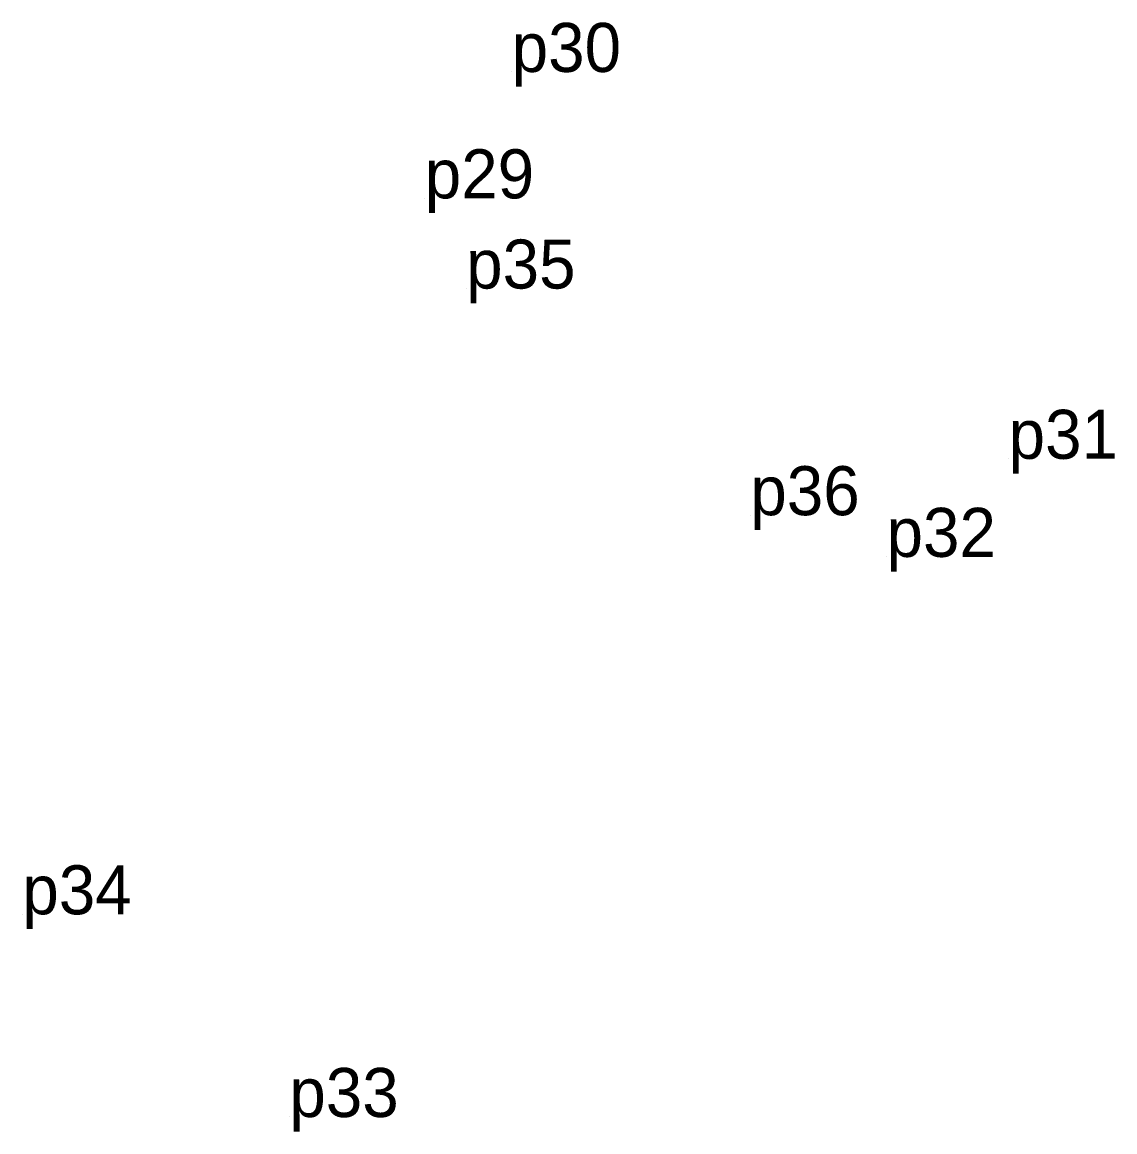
# Model space of a CAD drawing. Extents: x 536455 to 552087, y 1837743 to 1853843.
# Drawn here: x 551621.19 to 551661.29, y 1840951.71 to 1840992.44 of the extents above; entities that cross this region are included whole.
import ezdxf

# ---------------------------------------------------------------- set-up
doc = ezdxf.new("R2010")
doc.units = 0
doc.layers.add('MocDinhThua', color=7, linetype='Continuous')
doc.layers.add('TenChuLanCan', color=7, linetype='Continuous')

msp = doc.modelspace()

# ---------------------------------------------------------------- linework, layer by layer
at = {"layer": 'MocDinhThua'}
for p, q in [((551639.153, 1840990.611), (551639.153, 1840990.611)), ((551639.153, 1840990.611), (551639.153, 1840990.611)), ((551639.153, 1840990.611), (551639.153, 1840990.611)), ((551635.964, 1840985.974), (551635.964, 1840985.974)), ((551635.964, 1840985.974), (551635.964, 1840985.974)), ((551635.964, 1840985.974), (551635.964, 1840985.974)), ((551637.483, 1840982.664), (551637.483, 1840982.664)), ((551637.483, 1840982.664), (551637.483, 1840982.664)), ((551637.483, 1840982.664), (551637.483, 1840982.664)), ((551657.392, 1840976.414), (551657.392, 1840976.414)), ((551657.392, 1840976.414), (551657.392, 1840976.414)), ((551657.392, 1840976.414), (551657.392, 1840976.414)), ((551647.914, 1840974.335), (551647.914, 1840974.335)), ((551647.914, 1840974.335), (551647.914, 1840974.335)), ((551647.914, 1840974.335), (551647.914, 1840974.335)), ((551652.911, 1840972.814), (551652.911, 1840972.814)), ((551652.911, 1840972.814), (551652.911, 1840972.814)), ((551652.911, 1840972.814), (551652.911, 1840972.814)), ((551621.185, 1840959.694), (551621.185, 1840959.694)), ((551621.185, 1840959.694), (551621.185, 1840959.694)), ((551621.185, 1840959.694), (551621.185, 1840959.694)), ((551630.987, 1840952.254), (551630.987, 1840952.254)), ((551630.987, 1840952.254), (551630.987, 1840952.254)), ((551630.987, 1840952.254), (551630.987, 1840952.254))]:
    msp.add_line(p, q, dxfattribs=at)

# ---------------------------------------------------------------- texts
at = {"layer": 'TenChuLanCan'}
for s, p in [('p30', (551639.15, 1840990.61)), ('p30', (551639.15, 1840990.61)), ('p30', (551639.15, 1840990.61)), ('p29', (551635.96, 1840985.97)), ('p29', (551635.96, 1840985.97)), ('p29', (551635.96, 1840985.97)), ('p35', (551637.48, 1840982.66)), ('p35', (551637.48, 1840982.66)), ('p35', (551637.48, 1840982.66)), ('p31', (551657.39, 1840976.41)), ('p31', (551657.39, 1840976.41)), ('p31', (551657.39, 1840976.41)), ('p36', (551647.91, 1840974.34)), ('p36', (551647.91, 1840974.34)), ('p36', (551647.91, 1840974.34)), ('p32', (551652.91, 1840972.81)), ('p32', (551652.91, 1840972.81)), ('p32', (551652.91, 1840972.81)), ('p34', (551621.19, 1840959.69)), ('p34', (551621.19, 1840959.69)), ('p34', (551621.19, 1840959.69)), ('p33', (551630.99, 1840952.25)), ('p33', (551630.99, 1840952.25)), ('p33', (551630.99, 1840952.25))]:
    msp.add_text(s, height=1.8, dxfattribs=at).set_placement(p)

doc.saveas('drawing.dxf')
